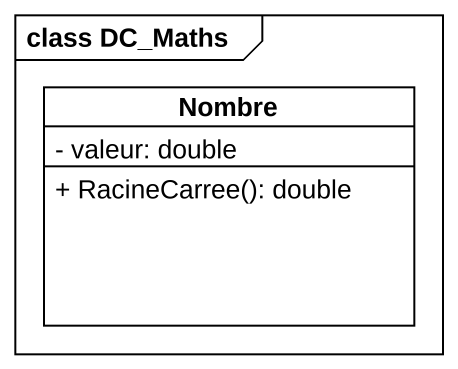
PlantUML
@startuml
mainframe class DC_Maths
hide circle
hide empty members
skinparam classAttributeIconSize 0
class Nombre {
  - valeur: double
  + RacineCarree(): double
}
@enduml
